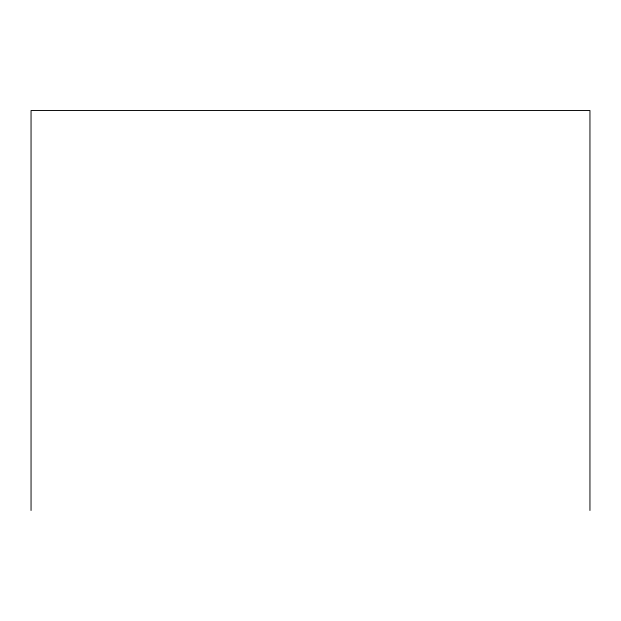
<?xml version="1.0" encoding="UTF-8"?>
<svg xmlns="http://www.w3.org/2000/svg" width="621" height="621" viewBox="0 0 621 621"><rect width="100%" height="100%" fill="white"/><g stroke="black" fill="none" stroke-linecap="round" stroke-linejoin="round"><path stroke-width="0.93" d="M589.95 510.485L589.95 110.515L31.05 110.515L31.05 510.485"/></g></svg>
